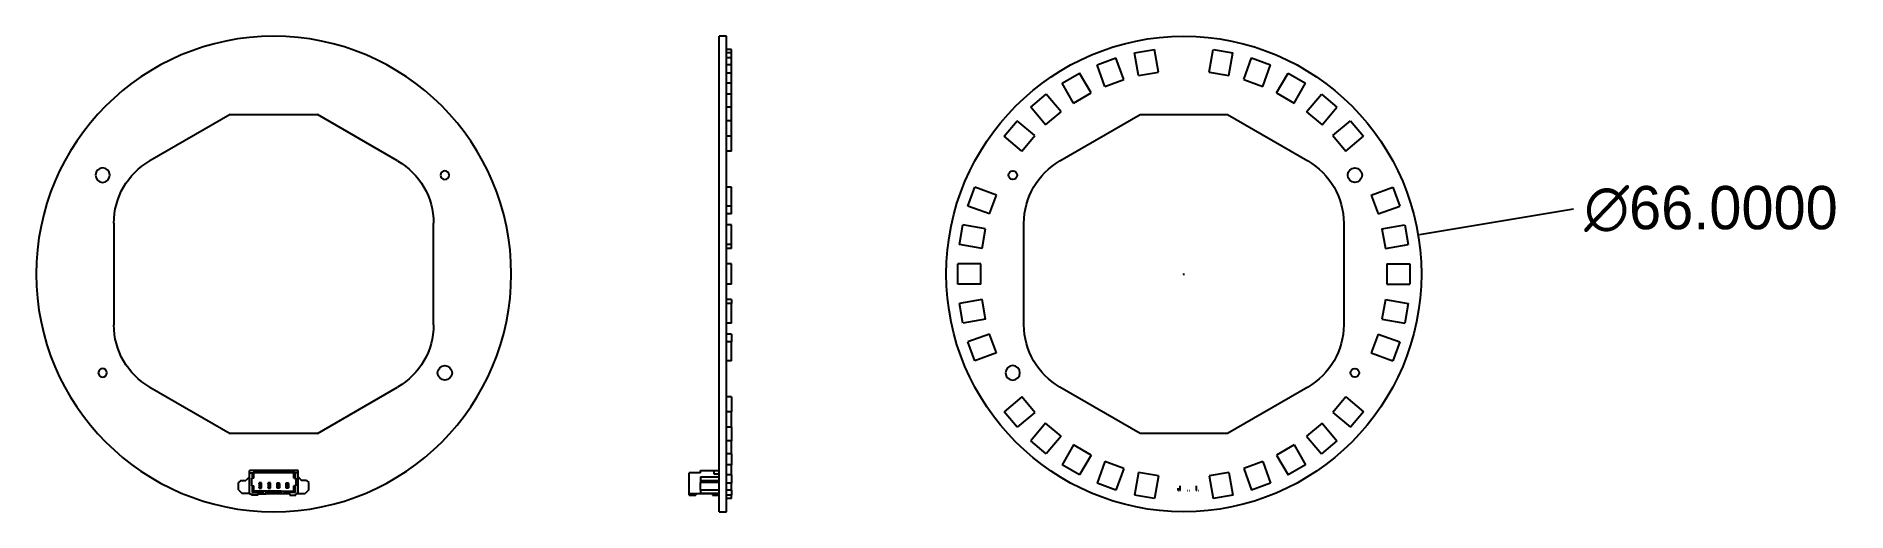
# Model space of a CAD drawing. Header units: millimetres. Extents: x 80 to 332, y 127 to 193.
import ezdxf

# ---------------------------------------------------------------- set-up
doc = ezdxf.new("R2010")
doc.units = ezdxf.units.MM
doc.layers.get('0').update_dxf_attribs({"linetype": 'CONTINUOUS'})
doc.layers.get('Defpoints').update_dxf_attribs({"linetype": 'CONTINUOUS'})
doc.layers.add('6', color=7, linetype='CONTINUOUS', true_color=0xffffff)
doc.dimstyles.get("Standard").update_dxf_attribs({"dimtxt": 0.18, "dimasz": 0.18, "dimexe": 0.18, "dimexo": 0.0625, "dimgap": 0.09, "dimtad": 0, "dimtih": 1, "dimtoh": 1, "dimdec": 4, "dimzin": 0, "dimdsep": 46, "dimtxsty": 'Standard', "dimcen": 0.09, "dimadec": 0, "dimazin": 0, "dimtfac": 1, "dimtdec": 4, "dimtofl": 0, "dimtmove": 0, "dimatfit": 3, "dimfxl": 0, "dimtolj": 1, "dimtzin": 0, "dimarcsym": 0})

# ---------------------------------------------------------------- blocks, each defined once
blk = doc.blocks.new('*D1')
at = {"color": 0, "lineweight": -2}
for p, q in [((293.89, 169.41), (272.46, 165.84)), ((239.64, 160.39), (239.82, 160.39)), ((239.73, 160.3), (239.73, 160.48))]:
    blk.add_line(p, q, dxfattribs=at)
at = {"color": 0}
blk.add_solid([(272.45, 165.87), (272.46, 165.81), (272.28, 165.81)], dxfattribs=at)
at = {"layer": 'Defpoints', "color": 0}
for p in [(272.28, 165.81), (207.18, 154.97)]:
    blk.add_point(p, dxfattribs=at)
at = {"color": 0, "insert": (312.98, 169.41), "char_height": 6, "attachment_point": 5}
blk.add_mtext('\\A1;∅66.0000', dxfattribs=at)

msp = doc.modelspace()

# ---------------------------------------------------------------- linework, layer by layer
at = {"layer": '6', "color": 155, "linetype": 'Continuous'}
for p, q in [((175.17197, 127.3916), (175.17197, 193.3916)), ((176.17197, 193.3916), (175.17197, 193.3916)), ((176.17197, 127.3916), (176.17197, 193.3916)), ((176.87197, 191.56185), (176.17197, 191.56185)), ((176.87197, 191.07563), (176.87197, 191.56185)), ((232.89698, 191.07563), (235.65445, 191.56185)), ((236.21012, 188.41046), (235.65445, 191.56185)), ((243.24789, 188.41046), (243.80356, 191.56185)), ((243.80356, 191.56185), (246.56102, 191.07563)), ((176.87197, 191.07563), (176.17197, 191.07563)), ((176.87197, 190.38076), (176.17197, 190.38076)), ((176.87197, 189.4231), (176.17197, 189.4231)), ((176.87197, 190.38075), (176.87197, 191.07563)), ((176.87197, 189.4231), (176.87197, 190.38076)), ((176.87197, 188.28843), (176.87197, 189.4231)), ((233.45266, 187.92425), (232.89698, 191.07563)), ((246.00535, 187.92425), (246.56102, 191.07563)), ((176.87197, 188.28847), (176.17197, 188.28847)), ((176.87197, 186.88847), (176.17197, 186.88847)), ((176.87197, 186.88847), (176.87197, 188.28847)), ((176.87197, 185.34855), (176.87197, 186.88847)), ((222.81445, 186.88847), (225.23932, 188.28847)), ((224.41445, 184.11719), (222.81445, 186.88847)), ((226.83932, 185.51719), (225.23932, 188.28847)), ((233.45266, 187.92425), (236.21012, 188.41046)), ((243.24789, 188.41046), (246.00535, 187.92425)), ((252.61869, 185.51719), (254.21869, 188.28847)), ((254.21869, 188.28847), (256.64356, 186.88847)), ((255.04356, 184.11719), (256.64356, 186.88847)), ((176.87197, 185.34855), (176.17197, 185.34855)), ((176.87197, 183.54874), (176.87197, 185.34855)), ((224.41445, 184.11719), (226.83932, 185.51719)), ((252.61869, 185.51719), (255.04356, 184.11719)), ((107.21946, 182.53871), (96.07059, 176.10191)), ((107.21946, 182.53871), (119.34382, 182.53871)), ((130.49269, 176.10191), (119.34382, 182.53871)), ((176.87197, 183.54874), (176.17197, 183.54874)), ((176.87197, 181.65032), (176.17197, 181.65032)), ((176.87197, 181.65033), (176.87197, 183.54874)), ((176.87197, 179.50539), (176.87197, 181.65032)), ((214.77206, 179.50539), (216.57186, 181.65032)), ((219.02321, 179.5934), (216.57186, 181.65032)), ((222.51795, 176.10191), (233.66683, 182.53871)), ((233.66683, 182.53871), (245.79118, 182.53871)), ((245.79118, 182.53871), (256.94005, 176.10191)), ((260.4348, 179.5934), (262.88614, 181.65032)), ((262.88614, 181.65032), (264.68595, 179.50539)), ((176.87197, 179.50539), (176.17197, 179.50539)), ((176.87197, 177.44847), (176.87197, 179.50539)), ((217.2234, 177.44847), (214.77206, 179.50539)), ((217.2234, 177.44847), (219.02321, 179.5934)), ((260.4348, 179.5934), (262.23461, 177.44847)), ((262.23461, 177.44847), (264.68595, 179.50539)), ((176.87197, 177.44847), (176.17197, 177.44847)), ((176.87197, 172.44805), (176.17197, 172.44805)), ((176.87197, 169.81691), (176.87197, 172.44805)), ((209.73985, 169.81691), (210.6975, 172.44805)), ((213.70452, 171.35359), (210.6975, 172.44805)), ((212.74686, 168.72245), (213.70452, 171.35359)), ((265.75349, 171.35359), (268.76051, 172.44805)), ((265.75349, 171.35359), (266.71115, 168.72245)), ((268.76051, 172.44805), (269.71816, 169.81691)), ((176.87197, 169.81691), (176.17197, 169.81691)), ((176.87197, 168.72245), (176.17197, 168.72245)), ((176.87197, 168.72245), (176.87197, 169.81691)), ((212.74686, 168.72245), (209.73985, 169.81691)), ((266.71115, 168.72245), (269.71816, 169.81691)), ((91.07059, 167.44165), (91.07059, 153.34155)), ((135.49269, 153.34155), (135.49269, 167.44165)), ((176.87197, 167.22362), (176.17197, 167.22362)), ((176.87197, 164.46616), (176.87197, 167.22362)), ((217.51795, 153.34155), (217.51795, 167.44165)), ((261.94005, 167.44165), (261.94005, 153.34155)), ((176.87197, 164.46616), (176.17197, 164.46616)), ((176.87197, 163.91049), (176.17197, 163.91049)), ((176.87197, 163.91049), (176.87197, 164.46616)), ((176.87197, 161.7916), (176.17197, 161.7916)), ((176.87197, 158.9916), (176.87197, 161.7916)), ((211.52477, 161.7916), (208.32477, 161.7916)), ((208.32477, 158.9916), (208.32477, 161.7916)), ((211.52477, 158.9916), (211.52477, 161.7916)), ((267.93324, 161.7916), (267.93324, 158.9916)), ((267.93324, 161.7916), (271.13324, 161.7916)), ((271.13324, 161.7916), (271.13324, 158.9916)), ((176.87197, 158.9916), (176.17197, 158.9916)), ((211.52477, 158.9916), (208.32477, 158.9916)), ((267.93324, 158.9916), (271.13324, 158.9916)), ((176.87197, 156.87272), (176.17197, 156.87272)), ((176.87197, 156.31704), (176.17197, 156.31704)), ((176.87197, 156.87272), (176.87197, 156.31704)), ((176.87197, 153.55958), (176.87197, 156.31704)), ((176.87197, 153.55958), (176.17197, 153.55958)), ((176.87197, 152.06075), (176.17197, 152.06075)), ((176.87197, 150.96629), (176.17197, 150.96629)), ((176.87197, 152.06075), (176.87197, 150.96629)), ((176.87197, 148.33515), (176.87197, 150.96629)), ((212.74686, 152.06075), (209.73985, 150.96629)), ((210.6975, 148.33515), (209.73985, 150.96629)), ((213.70452, 149.42961), (212.74686, 152.06075)), ((266.71115, 152.06075), (265.75349, 149.42961)), ((266.71115, 152.06075), (269.71816, 150.96629)), ((269.71816, 150.96629), (268.76051, 148.33515)), ((213.70452, 149.42961), (210.6975, 148.33515)), ((265.75349, 149.42961), (268.76051, 148.33515)), ((176.87197, 148.33515), (176.17197, 148.33515)), ((96.07059, 144.68129), (107.21946, 138.24449)), ((119.34382, 138.24449), (130.49269, 144.68129)), ((233.66683, 138.24449), (222.51795, 144.68129)), ((256.94005, 144.68129), (245.79118, 138.24449)), ((176.87197, 143.33473), (176.17197, 143.33473)), ((176.87197, 141.27781), (176.17197, 141.27781)), ((176.87197, 143.33473), (176.87197, 141.27781)), ((176.87197, 139.13288), (176.87197, 141.27781)), ((217.2234, 143.33473), (214.77206, 141.27781)), ((216.57186, 139.13288), (214.77206, 141.27781)), ((219.02321, 141.1898), (216.57186, 139.13288)), ((219.02321, 141.1898), (217.2234, 143.33473)), ((262.23461, 143.33473), (260.4348, 141.1898)), ((260.4348, 141.1898), (262.88614, 139.13288)), ((262.23461, 143.33473), (264.68595, 141.27781)), ((264.68595, 141.27781), (262.88614, 139.13288)), ((176.87197, 139.13288), (176.17197, 139.13288)), ((176.87197, 139.13287), (176.87197, 137.23446)), ((119.34382, 138.24449), (107.21946, 138.24449)), ((176.87197, 137.23446), (176.17197, 137.23446)), ((176.87197, 135.43466), (176.87197, 137.23446)), ((224.41445, 136.66602), (222.81445, 133.89473)), ((226.83932, 135.26602), (224.41445, 136.66602)), ((245.79118, 138.24449), (233.66683, 138.24449)), ((255.04356, 136.66602), (252.61869, 135.26602)), ((255.04356, 136.66602), (256.64356, 133.89473)), ((176.87197, 135.43466), (176.17197, 135.43466)), ((176.87197, 133.89473), (176.17197, 133.89473)), ((176.87197, 135.43466), (176.87197, 133.89473)), ((176.87197, 132.49473), (176.87197, 133.89473)), ((225.23932, 132.49473), (222.81445, 133.89473)), ((226.83932, 135.26602), (225.23932, 132.49473)), ((252.61869, 135.26602), (254.21869, 132.49473)), ((256.64356, 133.89473), (254.21869, 132.49473)), ((108.70664, 131.74587), (108.40664, 131.44587)), ((108.40664, 130.44587), (108.40664, 131.44587)), ((108.70664, 131.74587), (109.40664, 131.74587)), ((109.90664, 132.24587), (109.40664, 131.74587)), ((109.90664, 132.79587), (109.90664, 133.09587)), ((116.65664, 133.09587), (109.90664, 133.09587)), ((109.90664, 132.79587), (110.30664, 132.79587)), ((109.90664, 129.89587), (109.90664, 132.79587)), ((110.30664, 132.04587), (110.20664, 132.04587)), ((110.20664, 132.04587), (110.20664, 130.99587)), ((110.30664, 130.99587), (110.20664, 130.99587)), ((110.30664, 132.79587), (110.30664, 132.04587)), ((110.30664, 132.79587), (110.50664, 132.79587)), ((110.50664, 132.04587), (110.30664, 132.04587)), ((110.30664, 130.99587), (110.30664, 130.04587)), ((110.30664, 130.99587), (110.50664, 130.99587)), ((110.50664, 132.99587), (110.50664, 132.79587)), ((116.05664, 132.99587), (110.50664, 132.99587)), ((110.50664, 132.04587), (110.50664, 132.79587)), ((116.05664, 132.79587), (110.50664, 132.79587)), ((110.50664, 130.24587), (110.50664, 130.99587)), ((111.24164, 131.42117), (111.24164, 131.42466)), ((111.54164, 131.42466), (111.24164, 131.42466)), ((111.24164, 131.26386), (111.24164, 131.42117)), ((111.24164, 131.26386), (111.24164, 130.73245)), ((111.24164, 131.26386), (111.30107, 131.21888)), ((111.34164, 131.02291), (111.34164, 130.99259)), ((111.44164, 131.02291), (111.44164, 130.99259)), ((111.54164, 131.26386), (111.48221, 131.21888)), ((111.54164, 131.42587), (111.54164, 131.42466)), ((111.57164, 131.42587), (111.54164, 131.42587)), ((111.54164, 131.42466), (111.54164, 131.42117)), ((111.54164, 131.42117), (111.54164, 131.26386)), ((111.54164, 130.73245), (111.54164, 131.26386)), ((111.57164, 130.66587), (111.57164, 131.42587)), ((112.79164, 131.42475), (112.49164, 131.42475)), ((112.49164, 131.42127), (112.49164, 131.42475)), ((112.49164, 131.26399), (112.49164, 131.42127)), ((112.49164, 131.26399), (112.49164, 130.73258)), ((112.49164, 131.26399), (112.55107, 131.21902)), ((112.59164, 131.02306), (112.59164, 130.99273)), ((112.69164, 131.02306), (112.69164, 130.99273)), ((112.79164, 131.26399), (112.73221, 131.21902)), ((112.82164, 131.42587), (112.79164, 131.42587)), ((112.79164, 131.42587), (112.79164, 131.42475)), ((112.79164, 131.42475), (112.79164, 131.42127)), ((112.79164, 131.42127), (112.79164, 131.26399)), ((112.79164, 130.73258), (112.79164, 131.26399)), ((112.82164, 130.66587), (112.82164, 131.42587)), ((113.74164, 131.42587), (113.77164, 131.42587)), ((113.74164, 130.66587), (113.74164, 131.42587)), ((113.77164, 131.42587), (113.77164, 131.42475)), ((113.77164, 131.42475), (114.07164, 131.42475)), ((113.77164, 131.42475), (113.77164, 131.42127)), ((113.77164, 131.42127), (113.77164, 131.26399)), ((113.77164, 130.73258), (113.77164, 131.26399)), ((113.77164, 131.26399), (113.83107, 131.21902)), ((113.87164, 131.02306), (113.87164, 130.99273)), ((113.97164, 131.02306), (113.97164, 130.99273)), ((114.07164, 131.26399), (114.01221, 131.21902)), ((114.07164, 131.42127), (114.07164, 131.42475)), ((114.07164, 131.26399), (114.07164, 131.42127)), ((114.07164, 131.26399), (114.07164, 130.73258)), ((114.99164, 130.66587), (114.99164, 131.42587)), ((114.99164, 131.42587), (115.02164, 131.42587)), ((115.02164, 131.42587), (115.02164, 131.42466)), ((115.02164, 131.42466), (115.02164, 131.42117)), ((115.02164, 131.42466), (115.32164, 131.42466)), ((115.02164, 131.42117), (115.02164, 131.26386)), ((115.02164, 130.73245), (115.02164, 131.26386)), ((115.02164, 131.26386), (115.08107, 131.21888)), ((115.12164, 131.02291), (115.12164, 130.99259)), ((115.22164, 131.02291), (115.22164, 130.99259)), ((115.32164, 131.26386), (115.26221, 131.21888)), ((115.32164, 131.42117), (115.32164, 131.42466)), ((115.32164, 131.26386), (115.32164, 131.42117)), ((115.32164, 131.26386), (115.32164, 130.73245)), ((116.05664, 132.99587), (116.05664, 132.79587)), ((116.25664, 132.79587), (116.05664, 132.79587)), ((116.05664, 132.04587), (116.05664, 132.79587)), ((116.05664, 132.04587), (116.25664, 132.04587)), ((116.05664, 130.24587), (116.05664, 130.99587)), ((116.25664, 130.99587), (116.05664, 130.99587)), ((116.65664, 132.79587), (116.25664, 132.79587)), ((116.25664, 132.79587), (116.25664, 132.04587)), ((116.25664, 132.04587), (116.35664, 132.04587)), ((116.25664, 130.99587), (116.25664, 130.04587)), ((116.25664, 130.99587), (116.35664, 130.99587)), ((116.35664, 132.04587), (116.35664, 130.99587)), ((116.65664, 132.79587), (116.65664, 133.09587)), ((116.65664, 129.89587), (116.65664, 132.79587)), ((116.65664, 132.24587), (117.15664, 131.74587)), ((117.85664, 131.74587), (117.15664, 131.74587)), ((117.85664, 131.74587), (118.15664, 131.44587)), ((118.15664, 130.44587), (118.15664, 131.44587)), ((170.98565, 129.89587), (170.98565, 132.79587)), ((172.58565, 132.79587), (170.98565, 132.79587)), ((172.58565, 133.09587), (174.48565, 133.09587)), ((172.58565, 132.79587), (172.58565, 133.09587)), ((172.58565, 132.24587), (172.58565, 131.74587)), ((172.58565, 132.24587), (175.17196, 132.24587)), ((172.58565, 131.74587), (172.58565, 131.44587)), ((172.58565, 131.74587), (175.17196, 131.74587)), ((172.58565, 130.44587), (172.58565, 131.44587)), ((175.17196, 131.44587), (172.58565, 131.44587)), ((174.48565, 133.09587), (175.17197, 133.09587)), ((174.48565, 132.59587), (174.48565, 133.09587)), ((175.17197, 132.59587), (174.48565, 132.59587)), ((176.87197, 132.49473), (176.17197, 132.49473)), ((176.87197, 131.3601), (176.17197, 131.3601)), ((176.87197, 132.49478), (176.87197, 131.3601)), ((176.87197, 130.40244), (176.87197, 131.3601)), ((233.45266, 132.85896), (232.89698, 129.70757)), ((236.21012, 132.37274), (233.45266, 132.85896)), ((236.21012, 132.37274), (235.65445, 129.22136)), ((239.239, 130.64402), (239.239, 131.01223)), ((241.469, 130.64405), (241.469, 131.01224)), ((246.00535, 132.85896), (243.24789, 132.37274)), ((243.24789, 132.37274), (243.80356, 129.22136)), ((246.00535, 132.85896), (246.56102, 129.70757)), ((108.40664, 130.44587), (108.90664, 129.94587)), ((109.90664, 129.94587), (108.90664, 129.94587)), ((109.90664, 129.89587), (110.20664, 129.89587)), ((110.20664, 129.69587), (110.20664, 129.89587)), ((111.06664, 129.69587), (110.20664, 129.69587)), ((110.30664, 130.04587), (110.50664, 130.24587)), ((110.30664, 130.04587), (111.83164, 130.04587)), ((111.83164, 130.24587), (110.50664, 130.24587)), ((111.06664, 129.89587), (111.06664, 129.69587)), ((111.06664, 129.89587), (111.83164, 129.89587)), ((111.24164, 130.73245), (111.30429, 130.79868)), ((111.24164, 130.67295), (111.24164, 130.73245)), ((111.24164, 130.6663), (111.24164, 130.67295)), ((111.24164, 130.6663), (111.24164, 130.66153)), ((111.24164, 130.66153), (111.54164, 130.66153)), ((111.47899, 130.79868), (111.54164, 130.73245)), ((111.54164, 130.73245), (111.54164, 130.67295)), ((111.54164, 130.6663), (111.54164, 130.67295)), ((111.54164, 130.66153), (111.54164, 130.6663)), ((111.54164, 130.66587), (111.57164, 130.66587)), ((111.83164, 130.24587), (111.83164, 130.04587)), ((111.83164, 130.04587), (111.83164, 129.89587)), ((112.23163, 130.24587), (111.83165, 130.24587)), ((111.83165, 129.89587), (112.23163, 129.89587)), ((112.23164, 130.04587), (112.23164, 130.24587)), ((114.33164, 130.24587), (112.23164, 130.24587)), ((112.23164, 129.89587), (112.23164, 130.04587)), ((114.33164, 130.04587), (112.23164, 130.04587)), ((114.33164, 129.89587), (112.23164, 129.89587)), ((112.49164, 130.73258), (112.55429, 130.79882)), ((112.49164, 130.67307), (112.49164, 130.73258)), ((112.49164, 130.66642), (112.49164, 130.67307)), ((112.49164, 130.66642), (112.49164, 130.66158)), ((112.49164, 130.66158), (112.79164, 130.66158)), ((112.72899, 130.79882), (112.79164, 130.73258)), ((112.79164, 130.73258), (112.79164, 130.67307)), ((112.79164, 130.66642), (112.79164, 130.67307)), ((112.79164, 130.66158), (112.79164, 130.66642)), ((112.79164, 130.66587), (112.82164, 130.66587)), ((113.77164, 130.66587), (113.74164, 130.66587)), ((113.83429, 130.79882), (113.77164, 130.73258)), ((113.77164, 130.73258), (113.77164, 130.67307)), ((113.77164, 130.66642), (113.77164, 130.67307)), ((113.77164, 130.66158), (113.77164, 130.66642)), ((114.07164, 130.66158), (113.77164, 130.66158)), ((114.07164, 130.73258), (114.00899, 130.79882)), ((114.07164, 130.67307), (114.07164, 130.73258)), ((114.07164, 130.66642), (114.07164, 130.67307)), ((114.07164, 130.66642), (114.07164, 130.66158)), ((114.33164, 130.04587), (114.33164, 130.24587)), ((114.33164, 129.89587), (114.33164, 130.04587)), ((114.33165, 130.24587), (114.73163, 130.24587)), ((114.73163, 129.89587), (114.33165, 129.89587)), ((114.73164, 130.24587), (116.05664, 130.24587)), ((114.73164, 130.24587), (114.73164, 130.04587)), ((116.25664, 130.04587), (114.73164, 130.04587)), ((114.73164, 130.04587), (114.73164, 129.89587)), ((115.49664, 129.89587), (114.73164, 129.89587)), ((115.02164, 130.66587), (114.99164, 130.66587)), ((115.08429, 130.79868), (115.02164, 130.73245)), ((115.02164, 130.73245), (115.02164, 130.67295)), ((115.02164, 130.6663), (115.02164, 130.67295)), ((115.02164, 130.66153), (115.02164, 130.6663)), ((115.32164, 130.66153), (115.02164, 130.66153)), ((115.32164, 130.73245), (115.25899, 130.79868)), ((115.32164, 130.67295), (115.32164, 130.73245)), ((115.32164, 130.6663), (115.32164, 130.67295)), ((115.32164, 130.6663), (115.32164, 130.66153)), ((115.49664, 129.89587), (115.49664, 129.69587)), ((115.49664, 129.69587), (116.35664, 129.69587)), ((116.25664, 130.04587), (116.05664, 130.24587)), ((116.65664, 129.89587), (116.35664, 129.89587)), ((116.35664, 129.69587), (116.35664, 129.89587)), ((116.65664, 129.94587), (117.65664, 129.94587)), ((118.15664, 130.44587), (117.65664, 129.94587)), ((175.17193, 129.89587), (170.98565, 129.89587)), ((170.98565, 129.69587), (170.98565, 129.89587)), ((170.98565, 129.69587), (171.93565, 129.69587)), ((171.93565, 129.89587), (171.93565, 129.69587)), ((172.58565, 130.44587), (175.17196, 130.44587)), ((172.58565, 130.44587), (172.58565, 129.94587)), ((175.17196, 129.94587), (172.58565, 129.94587)), ((174.23565, 129.89587), (174.23565, 129.69587)), ((174.23565, 129.69587), (175.17196, 129.69587)), ((176.87197, 130.40244), (176.17197, 130.40244)), ((176.87197, 129.70757), (176.17197, 129.70757)), ((176.87197, 129.22136), (176.17197, 129.22136)), ((176.87197, 130.40245), (176.87197, 129.70757)), ((176.87197, 129.22136), (176.87197, 129.70757)), ((235.65445, 129.22136), (232.89698, 129.70757)), ((238.939, 130.35317), (238.939, 130.64402)), ((239.189, 130.61055), (239.239, 130.64402)), ((239.189, 130.61055), (239.189, 130.36055)), ((241.469, 130.3532), (241.469, 130.64405)), ((246.56102, 129.70757), (243.80356, 129.22136)), ((175.17197, 127.3916), (176.17197, 127.3916))]:
    msp.add_line(p, q, dxfattribs=at)
at = {"layer": '6', "color": 5, "linetype": 'Continuous'}
for p, q in [((227.67255, 189.4231), (230.30369, 190.38076)), ((228.76702, 186.41609), (227.67255, 189.4231)), ((231.39816, 187.37374), (230.30369, 190.38076)), ((228.76702, 186.41609), (231.39816, 187.37374)), ((256.78588, 182.8972), (258.8428, 185.34855)), ((258.8428, 185.34855), (260.98772, 183.54874)), ((256.78588, 182.8972), (258.9308, 181.0974)), ((258.9308, 181.0974), (260.98772, 183.54874)), ((208.55876, 164.46616), (209.04497, 167.22362)), ((212.19636, 166.66795), (209.04497, 167.22362)), ((211.71014, 163.91049), (212.19636, 166.66795)), ((211.71014, 163.91049), (208.55876, 164.46616)), ((267.74786, 156.87272), (267.26165, 154.11526)), ((267.74786, 156.87272), (270.89925, 156.31704)), ((270.89925, 156.31704), (270.41303, 153.55958)), ((267.26165, 154.11526), (270.41303, 153.55958)), ((220.52721, 139.6858), (218.47029, 137.23446)), ((222.67213, 137.886), (220.52721, 139.6858)), ((220.61521, 135.43466), (218.47029, 137.23446)), ((222.67213, 137.886), (220.61521, 135.43466)), ((250.69099, 134.36712), (248.05985, 133.40946)), ((248.05985, 133.40946), (249.15432, 130.40244)), ((250.69099, 134.36712), (251.78546, 131.3601)), ((251.78546, 131.3601), (249.15432, 130.40244))]:
    msp.add_line(p, q, dxfattribs=at)
at = {"layer": '6', "color": 1, "linetype": 'Continuous'}
for p, q in [((248.05985, 187.37374), (249.15432, 190.38076)), ((249.15432, 190.38076), (251.78546, 189.4231)), ((250.69099, 186.41609), (251.78546, 189.4231)), ((248.05985, 187.37374), (250.69099, 186.41609)), ((218.47029, 183.54874), (220.61521, 185.34855)), ((222.67213, 182.8972), (220.61521, 185.34855)), ((220.52721, 181.0974), (218.47029, 183.54874)), ((220.52721, 181.0974), (222.67213, 182.8972)), ((267.26165, 166.66795), (270.41303, 167.22362)), ((267.26165, 166.66795), (267.74786, 163.91049)), ((270.41303, 167.22362), (270.89925, 164.46616)), ((267.74786, 163.91049), (270.89925, 164.46616)), ((211.71014, 156.87272), (208.55876, 156.31704)), ((209.04497, 153.55958), (208.55876, 156.31704)), ((212.19636, 154.11526), (211.71014, 156.87272)), ((212.19636, 154.11526), (209.04497, 153.55958)), ((258.9308, 139.6858), (256.78588, 137.886)), ((258.9308, 139.6858), (260.98772, 137.23446)), ((256.78588, 137.886), (258.8428, 135.43466)), ((260.98772, 137.23446), (258.8428, 135.43466)), ((228.76702, 134.36712), (227.67255, 131.3601)), ((231.39816, 133.40946), (228.76702, 134.36712)), ((231.39816, 133.40946), (230.30369, 130.40244)), ((230.30369, 130.40244), (227.67255, 131.3601))]:
    msp.add_line(p, q, dxfattribs=at)
at = {"layer": '6', "color": 155, "linetype": 'Continuous', "lineweight": 5}
for p, q in [((111.24164, 131.42117), (111.54164, 131.42117)), ((111.48221, 131.21888), (111.30107, 131.21888)), ((111.44164, 131.02291), (111.34164, 131.02291)), ((111.44164, 130.99259), (111.34164, 130.99259)), ((112.49164, 131.42127), (112.79164, 131.42127)), ((112.73221, 131.21902), (112.55107, 131.21902)), ((112.69164, 131.02306), (112.59164, 131.02306)), ((112.69164, 130.99273), (112.59164, 130.99273)), ((114.07164, 131.42127), (113.77164, 131.42127)), ((113.83107, 131.21902), (114.01221, 131.21902)), ((113.87164, 131.02306), (113.97164, 131.02306)), ((113.87164, 130.99273), (113.97164, 130.99273)), ((115.32164, 131.42117), (115.02164, 131.42117)), ((115.08107, 131.21888), (115.26221, 131.21888)), ((115.12164, 131.02291), (115.22164, 131.02291)), ((115.12164, 130.99259), (115.22164, 130.99259)), ((111.24164, 130.67295), (111.54164, 130.67295)), ((111.24164, 130.6663), (111.54164, 130.6663)), ((111.30429, 130.79868), (111.47899, 130.79868)), ((112.49164, 130.67307), (112.79164, 130.67307)), ((112.49164, 130.66642), (112.79164, 130.66642)), ((112.55429, 130.79882), (112.72899, 130.79882)), ((114.07164, 130.67307), (113.77164, 130.67307)), ((114.07164, 130.66642), (113.77164, 130.66642)), ((114.00899, 130.79882), (113.83429, 130.79882)), ((115.32164, 130.67295), (115.02164, 130.67295)), ((115.32164, 130.6663), (115.02164, 130.6663)), ((115.25899, 130.79868), (115.08429, 130.79868))]:
    msp.add_line(p, q, dxfattribs=at)
at = {"layer": '6', "color": 155, "linetype": 'Continuous', "extrusion": (0, 0, -1)}
for centre, radius in [((-113.28164, 160.3916), 33), ((-89.51244, 174.11475), 1), ((-137.05084, 174.11475), 0.6), ((-89.51244, 146.66845), 0.6), ((-215.95981, 146.66845), 1)]:
    msp.add_circle(centre, radius, dxfattribs=at)
at = {"layer": '6', "color": 155, "linetype": 'Continuous'}
for centre, radius in [((239.729, 160.3916), 33), ((215.95981, 174.11475), 0.6), ((263.4982, 174.11475), 1), ((137.05084, 146.66845), 1), ((263.4982, 146.66845), 0.6)]:
    msp.add_circle(centre, radius, dxfattribs=at)
at = {"layer": '6', "color": 155, "linetype": 'Continuous', "extrusion": (0, 0, -1)}
for centre, start, end in [((-101.07059, 167.44165), 0, 60), ((-125.49269, 167.44165), 120, 180), ((-227.51795, 167.44165), 0, 60), ((-251.94005, 167.44165), 120, 180), ((-101.07059, 153.34155), 300, 0), ((-125.49269, 153.34155), 180, 240), ((-227.51795, 153.34155), 300, 0), ((-251.94005, 153.34155), 180, 240)]:
    msp.add_arc(centre, 10, start, end, dxfattribs=at)
at = {"layer": '6', "color": 155, "linetype": 'Continuous'}
for centre, major_axis, ratio, start_param, end_param in [((111.29164, 131.02236), (0.00015, 0.2), 0.249998916, 4.715339539, 6.096444314), ((111.29164, 130.99203), (0.00015, 0.2), 0.249998916, 3.400351777, 4.715339539), ((111.49164, 131.02236), (-0.00015, 0.2), 0.249998916, 0.186740994, 1.567845768), ((111.49164, 130.99203), (-0.00015, 0.2), 0.249998916, 1.567845768, 2.882833531), ((112.54164, 131.0225), (0.00015, 0.2), 0.249998885, 4.715381735, 6.096486509), ((112.54164, 130.99217), (0.00015, 0.2), 0.249998885, 3.400393972, 4.715381735), ((112.74164, 131.0225), (-0.00015, 0.2), 0.249998885, 0.186698798, 1.567803573), ((112.74164, 130.99217), (-0.00015, 0.2), 0.249998885, 1.567803573, 2.882791335), ((113.82164, 131.0225), (0.00015, 0.2), 0.249998885, 4.715381735, 6.096486509), ((113.82164, 130.99217), (0.00015, 0.2), 0.249998885, 3.400393972, 4.715381735), ((114.02164, 131.0225), (-0.00015, 0.2), 0.249998885, 0.186698798, 1.567803573), ((114.02164, 130.99217), (-0.00015, 0.2), 0.249998885, 1.567803573, 2.882791335), ((115.07164, 131.02236), (0.00015, 0.2), 0.249998916, 4.715339539, 6.096444314), ((115.07164, 130.99203), (0.00015, 0.2), 0.249998916, 3.400351777, 4.715339539), ((115.27164, 131.02236), (-0.00015, 0.2), 0.249998916, 0.186740994, 1.567845768), ((115.27164, 130.99203), (-0.00015, 0.2), 0.249998916, 1.567845768, 2.882833531)]:
    msp.add_ellipse(centre, major_axis=major_axis, ratio=ratio, start_param=start_param, end_param=end_param, dxfattribs=at)
at = {"layer": '6', "color": 155, "linetype": 'Continuous', "extrusion": (0, 0, -1)}
for centre, major_axis, ratio, start_param, end_param in [((238.989, 130.19055), (-0.12038, 0.12038), 0.99719822, 0.488268725, 0.786800926), ((239.189, 130.19055), (0.12038, 0.12038), 0.99719822, 5.496384402, 5.794916603), ((240.269, 130.19055), (-0.12038, 0.12038), 0.99719822, 0.488268765, 0.786800966), ((240.469, 130.19055), (0.12038, 0.12038), 0.99719822, 5.496384438, 5.794916639), ((241.519, 130.19058), (-0.12037, 0.12037), 0.997237669, 0.488249008, 0.78678121), ((241.719, 130.19058), (0.12037, 0.12037), 0.997237669, 5.49640414, 5.794936341)]:
    msp.add_ellipse(centre, major_axis=major_axis, ratio=ratio, start_param=start_param, end_param=end_param, dxfattribs=at)

# ---------------------------------------------------------------- dimensions: what is measured, and where the dimension line sits
at = {"color": 4}
dim = msp.add_diameter_dim_2p(p1=(207.17701, 154.97241), p2=(272.281, 165.81079), dimstyle='Standard', override={"dimtxt": 6}, dxfattribs=at)
dim.commit()
dim.dimension.update_dxf_attribs({"geometry": '*D1', "text_midpoint": (293.89092, 169.40837), "dimtype": 163})

doc.saveas('drawing.dxf')
